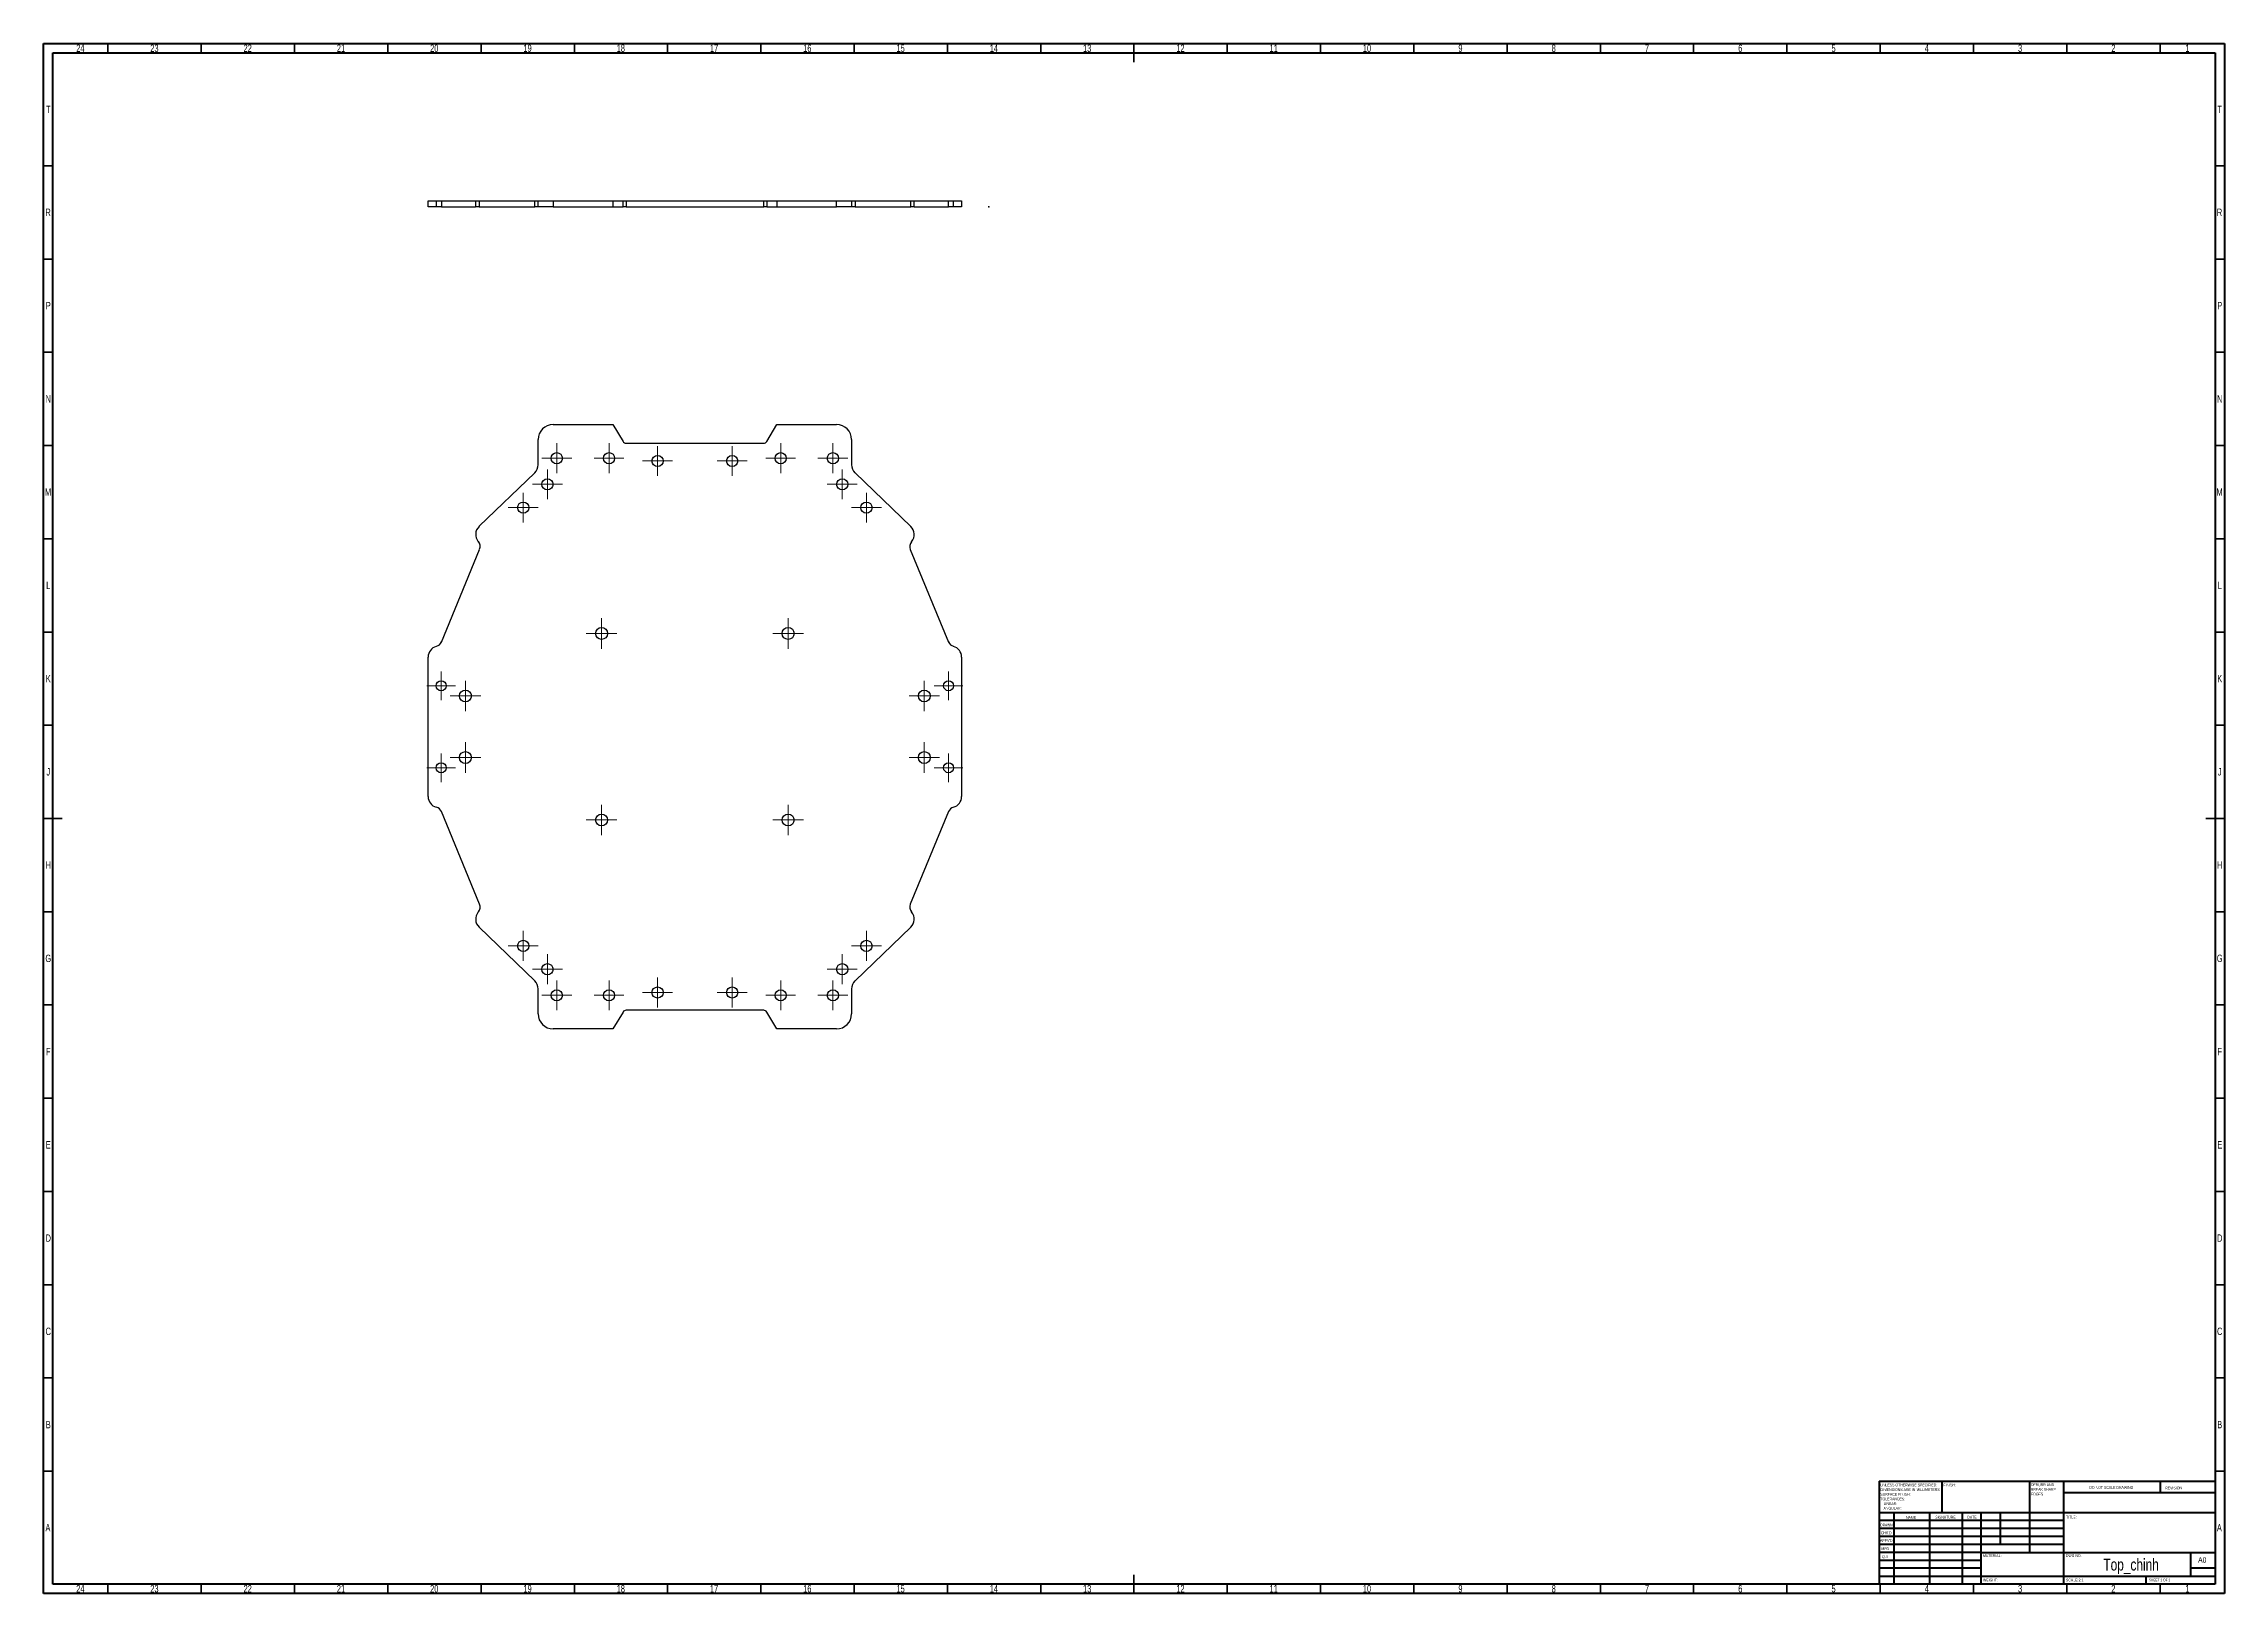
# Model space of a CAD drawing. Header units: millimetres. Extents: x 15 to 1184, y 5 to 836.
import ezdxf

# ---------------------------------------------------------------- set-up
doc = ezdxf.new("R2010")
doc.units = ezdxf.units.MM
doc.header["$PDSIZE"] = -1
doc.styles.add('SLDTEXTSTYLE0', font='TXT', dxfattribs={"width": 0.75})
doc.styles.add('SLDTEXTSTYLE1', font='TXT', dxfattribs={"width": 0.686449})
doc.styles.add('SLDTEXTSTYLE2', font='TXT', dxfattribs={"width": 0.6875})

# ---------------------------------------------------------------- blocks, each defined once
blk = doc.blocks.new('SW_CENTERMARKSYMBOL_0')
at = {"color": 0, "linetype": 'Continuous', "lineweight": 18}
for p, q in [((-5, 0), (-8.2, 0)), ((0, 0), (-5, 0)), ((0, 5), (0, 8.2)), ((0, 0), (0, 5)), ((0, 0), (0, -5)), ((0, 0), (5, 0)), ((5, 0), (8.2, 0)), ((0, -5), (0, -8.2))]:
    blk.add_line(p, q, dxfattribs=at)
blk = doc.blocks.new('SW_CENTERMARKSYMBOL_1')
at = {"color": 0, "linetype": 'Continuous', "lineweight": 18}
for p, q in [((-5, 0), (-8.2, 0)), ((0, 0), (-5, 0)), ((0, 5), (0, 8.2)), ((0, 0), (0, 5)), ((0, 0), (0, -5)), ((0, 0), (5, 0)), ((5, 0), (8.2, 0)), ((0, -5), (0, -8.2))]:
    blk.add_line(p, q, dxfattribs=at)
blk = doc.blocks.new('SW_CENTERMARKSYMBOL_2')
at = {"color": 0, "linetype": 'Continuous', "lineweight": 18}
for p, q in [((-5, 0), (-8, 0)), ((0, 0), (-5, 0)), ((0, 5), (0, 8)), ((0, 0), (0, 5)), ((0, 0), (0, -5)), ((0, 0), (5, 0)), ((5, 0), (8, 0)), ((0, -5), (0, -8))]:
    blk.add_line(p, q, dxfattribs=at)
blk = doc.blocks.new('SW_CENTERMARKSYMBOL_3')
at = {"color": 0, "linetype": 'Continuous', "lineweight": 18}
for p, q in [((-5, 0), (-8, 0)), ((0, 0), (-5, 0)), ((0, 5), (0, 8)), ((0, 0), (0, 5)), ((0, 0), (0, -5)), ((0, 0), (5, 0)), ((5, 0), (8, 0)), ((0, -5), (0, -8))]:
    blk.add_line(p, q, dxfattribs=at)
blk = doc.blocks.new('SW_CENTERMARKSYMBOL_4')
at = {"color": 0, "linetype": 'Continuous', "lineweight": 18}
for p, q in [((-5, 0), (-8.2, 0)), ((0, 0), (-5, 0)), ((0, 5), (0, 8.2)), ((0, 0), (0, 5)), ((0, 0), (0, -5)), ((0, 0), (5, 0)), ((5, 0), (8.2, 0)), ((0, -5), (0, -8.2))]:
    blk.add_line(p, q, dxfattribs=at)
blk = doc.blocks.new('SW_CENTERMARKSYMBOL_5')
at = {"color": 0, "linetype": 'Continuous', "lineweight": 18}
for p, q in [((-5, 0), (-8, 0)), ((0, 0), (-5, 0)), ((0, 5), (0, 8)), ((0, 0), (0, 5)), ((0, 0), (0, -5)), ((0, 0), (5, 0)), ((5, 0), (8, 0)), ((0, -5), (0, -8))]:
    blk.add_line(p, q, dxfattribs=at)
blk = doc.blocks.new('SW_CENTERMARKSYMBOL_6')
at = {"color": 0, "linetype": 'Continuous', "lineweight": 18}
for p, q in [((-5, 0), (-8, 0)), ((0, 0), (-5, 0)), ((0, 5), (0, 8)), ((0, 0), (0, 5)), ((0, 0), (0, -5)), ((0, 0), (5, 0)), ((5, 0), (8, 0)), ((0, -5), (0, -8))]:
    blk.add_line(p, q, dxfattribs=at)
blk = doc.blocks.new('SW_CENTERMARKSYMBOL_7')
at = {"color": 0, "linetype": 'Continuous', "lineweight": 18}
for p, q in [((-5, 0), (-7.7, 0)), ((0, 0), (-5, 0)), ((0, 5), (0, 7.7)), ((0, 0), (0, 5)), ((0, 0), (0, -5)), ((0, 0), (5, 0)), ((5, 0), (7.7, 0)), ((0, -5), (0, -7.7))]:
    blk.add_line(p, q, dxfattribs=at)
blk = doc.blocks.new('SW_CENTERMARKSYMBOL_8')
at = {"color": 0, "linetype": 'Continuous', "lineweight": 18}
for p, q in [((-5, 0), (-8, 0)), ((0, 0), (-5, 0)), ((0, 5), (0, 8)), ((0, 0), (0, 5)), ((0, 0), (0, -5)), ((0, 0), (5, 0)), ((5, 0), (8, 0)), ((0, -5), (0, -8))]:
    blk.add_line(p, q, dxfattribs=at)
blk = doc.blocks.new('SW_CENTERMARKSYMBOL_9')
at = {"color": 0, "linetype": 'Continuous', "lineweight": 18}
for p, q in [((-5, 0), (-8, 0)), ((0, 0), (-5, 0)), ((0, 5), (0, 8)), ((0, 0), (0, 5)), ((0, 0), (0, -5)), ((0, 0), (5, 0)), ((5, 0), (8, 0)), ((0, -5), (0, -8))]:
    blk.add_line(p, q, dxfattribs=at)
blk = doc.blocks.new('SW_CENTERMARKSYMBOL_10')
at = {"color": 0, "linetype": 'Continuous', "lineweight": 18}
for p, q in [((-5, 0), (-8, 0)), ((0, 0), (-5, 0)), ((0, 5), (0, 8)), ((0, 0), (0, 5)), ((0, 0), (0, -5)), ((0, 0), (5, 0)), ((5, 0), (8, 0)), ((0, -5), (0, -8))]:
    blk.add_line(p, q, dxfattribs=at)
blk = doc.blocks.new('SW_CENTERMARKSYMBOL_11')
at = {"color": 0, "linetype": 'Continuous', "lineweight": 18}
for p, q in [((-5, 0), (-8.2, 0)), ((0, 0), (-5, 0)), ((0, 5), (0, 8.2)), ((0, 0), (0, 5)), ((0, 0), (0, -5)), ((0, 0), (5, 0)), ((5, 0), (8.2, 0)), ((0, -5), (0, -8.2))]:
    blk.add_line(p, q, dxfattribs=at)
blk = doc.blocks.new('SW_CENTERMARKSYMBOL_12')
at = {"color": 0, "linetype": 'Continuous', "lineweight": 18}
for p, q in [((-5, 0), (-8, 0)), ((0, 0), (-5, 0)), ((0, 5), (0, 8)), ((0, 0), (0, 5)), ((0, 0), (0, -5)), ((0, 0), (5, 0)), ((5, 0), (8, 0)), ((0, -5), (0, -8))]:
    blk.add_line(p, q, dxfattribs=at)
blk = doc.blocks.new('SW_CENTERMARKSYMBOL_13')
at = {"color": 0, "linetype": 'Continuous', "lineweight": 18}
for p, q in [((-5, 0), (-8, 0)), ((0, 0), (-5, 0)), ((0, 5), (0, 8)), ((0, 0), (0, 5)), ((0, 0), (0, -5)), ((0, 0), (5, 0)), ((5, 0), (8, 0)), ((0, -5), (0, -8))]:
    blk.add_line(p, q, dxfattribs=at)
blk = doc.blocks.new('SW_CENTERMARKSYMBOL_14')
at = {"color": 0, "linetype": 'Continuous', "lineweight": 18}
for p, q in [((-5, 0), (-8.2, 0)), ((0, 0), (-5, 0)), ((0, 5), (0, 8.2)), ((0, 0), (0, 5)), ((0, 0), (0, -5)), ((0, 0), (5, 0)), ((5, 0), (8.2, 0)), ((0, -5), (0, -8.2))]:
    blk.add_line(p, q, dxfattribs=at)
blk = doc.blocks.new('SW_CENTERMARKSYMBOL_15')
at = {"color": 0, "linetype": 'Continuous', "lineweight": 18}
for p, q in [((-5, 0), (-7.7, 0)), ((0, 0), (-5, 0)), ((0, 5), (0, 7.7)), ((0, 0), (0, 5)), ((0, 0), (0, -5)), ((0, 0), (5, 0)), ((5, 0), (7.7, 0)), ((0, -5), (0, -7.7))]:
    blk.add_line(p, q, dxfattribs=at)
blk = doc.blocks.new('SW_CENTERMARKSYMBOL_16')
at = {"color": 0, "linetype": 'Continuous', "lineweight": 18}
for p, q in [((-5, 0), (-8, 0)), ((0, 0), (-5, 0)), ((0, 5), (0, 8)), ((0, 0), (0, 5)), ((0, 0), (0, -5)), ((0, 0), (5, 0)), ((5, 0), (8, 0)), ((0, -5), (0, -8))]:
    blk.add_line(p, q, dxfattribs=at)
blk = doc.blocks.new('SW_CENTERMARKSYMBOL_17')
at = {"color": 0, "linetype": 'Continuous', "lineweight": 18}
for p, q in [((-5, 0), (-8, 0)), ((0, 0), (-5, 0)), ((0, 5), (0, 8)), ((0, 0), (0, 5)), ((0, 0), (0, -5)), ((0, 0), (5, 0)), ((5, 0), (8, 0)), ((0, -5), (0, -8))]:
    blk.add_line(p, q, dxfattribs=at)
blk = doc.blocks.new('SW_CENTERMARKSYMBOL_18')
at = {"color": 0, "linetype": 'Continuous', "lineweight": 18}
for p, q in [((-5, 0), (-7.7, 0)), ((0, 0), (-5, 0)), ((0, 5), (0, 7.7)), ((0, 0), (0, 5)), ((0, 0), (0, -5)), ((0, 0), (5, 0)), ((5, 0), (7.7, 0)), ((0, -5), (0, -7.7))]:
    blk.add_line(p, q, dxfattribs=at)
blk = doc.blocks.new('SW_CENTERMARKSYMBOL_19')
at = {"color": 0, "linetype": 'Continuous', "lineweight": 18}
for p, q in [((-5, 0), (-8, 0)), ((0, 0), (-5, 0)), ((0, 5), (0, 8)), ((0, 0), (0, 5)), ((0, 0), (0, -5)), ((0, 0), (5, 0)), ((5, 0), (8, 0)), ((0, -5), (0, -8))]:
    blk.add_line(p, q, dxfattribs=at)
blk = doc.blocks.new('SW_CENTERMARKSYMBOL_20')
at = {"color": 0, "linetype": 'Continuous', "lineweight": 18}
for p, q in [((-5, 0), (-8.2, 0)), ((0, 0), (-5, 0)), ((0, 5), (0, 8.2)), ((0, 0), (0, 5)), ((0, 0), (0, -5)), ((0, 0), (5, 0)), ((5, 0), (8.2, 0)), ((0, -5), (0, -8.2))]:
    blk.add_line(p, q, dxfattribs=at)
blk = doc.blocks.new('SW_CENTERMARKSYMBOL_21')
at = {"color": 0, "linetype": 'Continuous', "lineweight": 18}
for p, q in [((-5, 0), (-8, 0)), ((0, 0), (-5, 0)), ((0, 5), (0, 8)), ((0, 0), (0, 5)), ((0, 0), (0, -5)), ((0, 0), (5, 0)), ((5, 0), (8, 0)), ((0, -5), (0, -8))]:
    blk.add_line(p, q, dxfattribs=at)
blk = doc.blocks.new('SW_CENTERMARKSYMBOL_22')
at = {"color": 0, "linetype": 'Continuous', "lineweight": 18}
for p, q in [((-5, 0), (-8, 0)), ((0, 0), (-5, 0)), ((0, 5), (0, 8)), ((0, 0), (0, 5)), ((0, 0), (0, -5)), ((0, 0), (5, 0)), ((5, 0), (8, 0)), ((0, -5), (0, -8))]:
    blk.add_line(p, q, dxfattribs=at)
blk = doc.blocks.new('SW_CENTERMARKSYMBOL_23')
at = {"color": 0, "linetype": 'Continuous', "lineweight": 18}
for p, q in [((-5, 0), (-7.7, 0)), ((0, 0), (-5, 0)), ((0, 5), (0, 7.7)), ((0, 0), (0, 5)), ((0, 0), (0, -5)), ((0, 0), (5, 0)), ((5, 0), (7.7, 0)), ((0, -5), (0, -7.7))]:
    blk.add_line(p, q, dxfattribs=at)
blk = doc.blocks.new('SW_CENTERMARKSYMBOL_24')
at = {"color": 0, "linetype": 'Continuous', "lineweight": 18}
for p, q in [((-5, 0), (-8, 0)), ((0, 0), (-5, 0)), ((0, 5), (0, 8)), ((0, 0), (0, 5)), ((0, 0), (0, -5)), ((0, 0), (5, 0)), ((5, 0), (8, 0)), ((0, -5), (0, -8))]:
    blk.add_line(p, q, dxfattribs=at)
blk = doc.blocks.new('SW_CENTERMARKSYMBOL_25')
at = {"color": 0, "linetype": 'Continuous', "lineweight": 18}
for p, q in [((-5, 0), (-8, 0)), ((0, 0), (-5, 0)), ((0, 5), (0, 8)), ((0, 0), (0, 5)), ((0, 0), (0, -5)), ((0, 0), (5, 0)), ((5, 0), (8, 0)), ((0, -5), (0, -8))]:
    blk.add_line(p, q, dxfattribs=at)
blk = doc.blocks.new('SW_CENTERMARKSYMBOL_26')
at = {"color": 0, "linetype": 'Continuous', "lineweight": 18}
for p, q in [((-5, 0), (-8, 0)), ((0, 0), (-5, 0)), ((0, 5), (0, 8)), ((0, 0), (0, 5)), ((0, 0), (0, -5)), ((0, 0), (5, 0)), ((5, 0), (8, 0)), ((0, -5), (0, -8))]:
    blk.add_line(p, q, dxfattribs=at)
blk = doc.blocks.new('SW_CENTERMARKSYMBOL_27')
at = {"color": 0, "linetype": 'Continuous', "lineweight": 18}
for p, q in [((-5, 0), (-8, 0)), ((0, 0), (-5, 0)), ((0, 5), (0, 8)), ((0, 0), (0, 5)), ((0, 0), (0, -5)), ((0, 0), (5, 0)), ((5, 0), (8, 0)), ((0, -5), (0, -8))]:
    blk.add_line(p, q, dxfattribs=at)
blk = doc.blocks.new('SW_CENTERMARKSYMBOL_28')
at = {"color": 0, "linetype": 'Continuous', "lineweight": 18}
for p, q in [((-5, 0), (-8, 0)), ((0, 0), (-5, 0)), ((0, 5), (0, 8)), ((0, 0), (0, 5)), ((0, 0), (0, -5)), ((0, 0), (5, 0)), ((5, 0), (8, 0)), ((0, -5), (0, -8))]:
    blk.add_line(p, q, dxfattribs=at)
blk = doc.blocks.new('SW_CENTERMARKSYMBOL_29')
at = {"color": 0, "linetype": 'Continuous', "lineweight": 18}
for p, q in [((-5, 0), (-8.2, 0)), ((0, 0), (-5, 0)), ((0, 5), (0, 8.2)), ((0, 0), (0, 5)), ((0, 0), (0, -5)), ((0, 0), (5, 0)), ((5, 0), (8.2, 0)), ((0, -5), (0, -8.2))]:
    blk.add_line(p, q, dxfattribs=at)
blk = doc.blocks.new('SW_CENTERMARKSYMBOL_30')
at = {"color": 0, "linetype": 'Continuous', "lineweight": 18}
for p, q in [((-5, 0), (-8, 0)), ((0, 0), (-5, 0)), ((0, 5), (0, 8)), ((0, 0), (0, 5)), ((0, 0), (0, -5)), ((0, 0), (5, 0)), ((5, 0), (8, 0)), ((0, -5), (0, -8))]:
    blk.add_line(p, q, dxfattribs=at)
blk = doc.blocks.new('SW_CENTERMARKSYMBOL_31')
at = {"color": 0, "linetype": 'Continuous', "lineweight": 18}
for p, q in [((-5, 0), (-8.2, 0)), ((0, 0), (-5, 0)), ((0, 5), (0, 8.2)), ((0, 0), (0, 5)), ((0, 0), (0, -5)), ((0, 0), (5, 0)), ((5, 0), (8.2, 0)), ((0, -5), (0, -8.2))]:
    blk.add_line(p, q, dxfattribs=at)

msp = doc.modelspace()

# ---------------------------------------------------------------- linework, layer by layer
at = {"color": 7, "linetype": 'Continuous', "lineweight": 70}
for p, q in [((15, 5), (15, 836)), ((15, 836), (1184, 836)), ((20, 10), (20, 831)), ((20, 831), (1179, 831)), ((1179, 831), (1179, 10)), ((1184, 836), (1184, 5)), ((1184, 5), (15, 5)), ((1179, 10), (20, 10))]:
    msp.add_line(p, q, dxfattribs=at)
at = {"color": 7, "linetype": 'Continuous', "lineweight": 35}
for p, q in [((49.5, 831), (49.5, 836)), ((99.5, 831), (99.5, 836)), ((149.5, 831), (149.5, 836)), ((199.5, 831), (199.5, 836)), ((249.5, 831), (249.5, 836)), ((299.5, 831), (299.5, 836)), ((349.5, 831), (349.5, 836)), ((399.5, 831), (399.5, 836)), ((449.5, 831), (449.5, 836)), ((499.5, 831), (499.5, 836)), ((549.5, 831), (549.5, 836)), ((599.5, 836), (599.5, 826)), ((599.5, 831), (599.5, 836)), ((649.5, 831), (649.5, 836)), ((699.5, 831), (699.5, 836)), ((749.5, 831), (749.5, 836)), ((799.5, 831), (799.5, 836)), ((849.5, 831), (849.5, 836)), ((899.5, 831), (899.5, 836)), ((949.5, 831), (949.5, 836)), ((999.5, 831), (999.5, 836)), ((1049.5, 831), (1049.5, 836)), ((1099.5, 831), (1099.5, 836)), ((1149.5, 831), (1149.5, 836)), ((20, 770.5), (15, 770.5)), ((1179, 770.5), (1184, 770.5)), ((20, 720.5), (15, 720.5)), ((1179, 720.5), (1184, 720.5)), ((20, 670.5), (15, 670.5)), ((1179, 670.5), (1184, 670.5)), ((20, 620.5), (15, 620.5)), ((1179, 620.5), (1184, 620.5)), ((20, 570.5), (15, 570.5)), ((1179, 570.5), (1184, 570.5)), ((20, 520.5), (15, 520.5)), ((1179, 520.5), (1184, 520.5)), ((20, 470.5), (15, 470.5)), ((1179, 470.5), (1184, 470.5)), ((15, 420.5), (25, 420.5)), ((20, 420.5), (15, 420.5)), ((1184, 420.5), (1174, 420.5)), ((1179, 420.5), (1184, 420.5)), ((20, 370.5), (15, 370.5)), ((1179, 370.5), (1184, 370.5)), ((20, 320.5), (15, 320.5)), ((1179, 320.5), (1184, 320.5)), ((20, 270.5), (15, 270.5)), ((1179, 270.5), (1184, 270.5)), ((20, 220.5), (15, 220.5)), ((1179, 220.5), (1184, 220.5)), ((20, 170.5), (15, 170.5)), ((1179, 170.5), (1184, 170.5)), ((20, 120.5), (15, 120.5)), ((1179, 120.5), (1184, 120.5)), ((20, 70.5), (15, 70.5)), ((1179, 70.5), (1184, 70.5)), ((599.5, 5), (599.5, 15)), ((49.5, 10), (49.5, 5)), ((99.5, 10), (99.5, 5)), ((149.5, 10), (149.5, 5)), ((199.5, 10), (199.5, 5)), ((249.5, 10), (249.5, 5)), ((299.5, 10), (299.5, 5)), ((349.5, 10), (349.5, 5)), ((399.5, 10), (399.5, 5)), ((449.5, 10), (449.5, 5)), ((499.5, 10), (499.5, 5)), ((549.5, 10), (549.5, 5)), ((599.5, 10), (599.5, 5)), ((649.5, 10), (649.5, 5)), ((699.5, 10), (699.5, 5)), ((749.5, 10), (749.5, 5)), ((799.5, 10), (799.5, 5)), ((849.5, 10), (849.5, 5)), ((899.5, 10), (899.5, 5)), ((949.5, 10), (949.5, 5)), ((999.5, 10), (999.5, 5)), ((1049.5, 10), (1049.5, 5)), ((1099.5, 10), (1099.5, 5)), ((1149.5, 10), (1149.5, 5))]:
    msp.add_line(p, q, dxfattribs=at)
at = {"color": 7, "linetype": 'Continuous', "lineweight": 25}
for p, q in [((221.1, 748.5), (221.1, 751.7)), ((221.1, 751.7), (225.5, 751.7)), ((225.5, 748.5), (221.1, 748.5)), ((225.5, 751.7), (225.5, 748.5)), ((225.5, 751.7), (228.2, 751.7)), ((228.2, 748.5), (225.5, 748.5)), ((228.2, 751.7), (228.2, 748.5)), ((228.2, 751.7), (246.6, 751.7)), ((228.2, 748.5), (246.6, 748.5)), ((246.6, 751.7), (246.6, 748.5)), ((246.6, 751.7), (248.4, 751.7)), ((248.4, 748.5), (246.6, 748.5)), ((248.4, 751.7), (248.4, 748.5)), ((248.4, 751.7), (278.3, 751.7)), ((248.4, 748.5), (278.3, 748.5)), ((278.3, 748.5), (278.3, 751.7)), ((278.3, 751.7), (280.1, 751.7)), ((280.1, 748.5), (278.3, 748.5)), ((280.1, 748.5), (280.1, 751.7)), ((280.1, 751.7), (288.1, 751.7)), ((288.1, 748.5), (280.1, 748.5)), ((288.1, 751.7), (288.1, 748.5)), ((288.1, 751.7), (320.1, 751.7)), ((288.1, 748.5), (320.1, 748.5)), ((320.1, 751.7), (320.1, 748.5)), ((320.1, 751.7), (325.6, 751.7)), ((320.1, 748.5), (325.6, 748.5)), ((325.6, 748.5), (325.6, 751.7)), ((325.6, 751.7), (327.3, 751.7)), ((327.3, 748.5), (325.6, 748.5)), ((327.3, 751.7), (327.3, 748.5)), ((327.3, 751.7), (401, 751.7)), ((327.3, 748.5), (401, 748.5)), ((401, 748.5), (401, 751.7)), ((401, 751.7), (402.7, 751.7)), ((402.7, 748.5), (401, 748.5)), ((402.7, 751.7), (402.7, 748.5)), ((402.7, 751.7), (408.1, 751.7)), ((402.7, 748.5), (408.1, 748.5)), ((408.1, 751.7), (408.1, 748.5)), ((408.1, 751.7), (440.1, 751.7)), ((408.1, 748.5), (440.1, 748.5)), ((440.1, 748.5), (440.1, 751.7)), ((440.1, 751.7), (448.1, 751.7)), ((448.1, 748.5), (440.1, 748.5)), ((448.1, 751.7), (448.1, 748.5)), ((448.1, 751.7), (450, 751.7)), ((450, 748.5), (448.1, 748.5)), ((450, 751.7), (450, 748.5)), ((450, 751.7), (479.9, 751.7)), ((450, 748.5), (479.9, 748.5)), ((479.9, 748.5), (479.9, 751.7)), ((479.9, 751.7), (481.7, 751.7)), ((481.7, 748.5), (479.9, 748.5)), ((481.7, 748.5), (481.7, 751.7)), ((481.7, 751.7), (500.1, 751.7)), ((481.7, 748.5), (500.1, 748.5)), ((500.1, 748.5), (500.1, 751.7)), ((500.1, 751.7), (502.7, 751.7)), ((502.7, 748.5), (500.1, 748.5)), ((502.7, 748.5), (502.7, 751.7)), ((502.7, 751.7), (507.1, 751.7)), ((507.1, 748.5), (502.7, 748.5)), ((507.1, 751.7), (507.1, 748.5)), ((288.1, 631.7), (320.1, 631.7)), ((320.1, 631.7), (325.6, 622.6)), ((402.7, 622.6), (408.1, 631.7)), ((408.1, 631.7), (440.1, 631.7)), ((280.1, 610.2), (280.1, 623.7)), ((327.3, 621.7), (401, 621.7)), ((448.1, 623.7), (448.1, 610.2)), ((248.4, 577.2), (278.3, 605.9)), ((450, 605.9), (479.9, 577.1)), ((228.2, 515.1), (248.7, 564.8)), ((479.6, 564.8), (500.1, 515.1)), ((221.1, 432.3), (221.1, 507)), ((507.1, 507), (507.1, 432.3)), ((248.7, 374.5), (228.2, 424.2)), ((500.1, 424.2), (479.6, 374.5)), ((278.3, 333.4), (248.4, 362.2)), ((479.9, 362.2), (450, 333.4)), ((280.1, 315.7), (280.1, 329.1)), ((448.1, 329.1), (448.1, 315.7)), ((325.6, 316.7), (320.1, 307.7)), ((401, 317.7), (327.3, 317.7)), ((408.1, 307.7), (402.7, 316.7)), ((320.1, 307.7), (288.1, 307.7)), ((440.1, 307.7), (408.1, 307.7))]:
    msp.add_line(p, q, dxfattribs=at)
at = {"color": 7, "linetype": 'Continuous'}
for q in [(521.7, 748.8), (521.8, 748.5)]:
    msp.add_line((521.7, 748.5), q, dxfattribs=at)
at = {"color": 7, "linetype": 'Continuous', "lineweight": 50}
for p, q in [((999, 65.2), (1179, 65.2)), ((999, 65.2), (999, 10)), ((1032.8, 48.2), (1032.8, 65.2)), ((1079.6, 65.2), (1079.6, 27)), ((1097.8, 65.2), (1097.8, 10)), ((1179, 58.9), (1097.8, 58.9)), ((1149.8, 58.9), (1149.8, 65.2)), ((1179, 48.2), (999, 48.2)), ((1006.8, 48.2), (1006.8, 10)), ((1026, 48.2), (1026, 10)), ((1043.4, 48.2), (1043.4, 10)), ((1053.6, 10), (1053.6, 48.2)), ((1064, 31.2), (1064, 48.2)), ((1097.8, 44), (999, 44)), ((1097.8, 39.8), (999, 39.8)), ((1097.8, 35.5), (999, 35.5)), ((1097.8, 31.2), (999, 31.2)), ((1053.6, 27), (999, 27)), ((1053.6, 27), (1179, 27)), ((1166, 14.2), (1166, 27)), ((1053.6, 22.7), (999, 22.7)), ((1053.6, 18.5), (999, 18.5)), ((999, 14.2), (1179, 14.2)), ((1142, 10), (1142, 14.2)), ((1179, 18.5), (1166, 18.5))]:
    msp.add_line(p, q, dxfattribs=at)
at = {"color": 7, "linetype": 'Continuous', "lineweight": 25}
for centre, radius in [((290.1, 613.7), 3), ((318.1, 613.7), 3), ((344.1, 612.2), 3), ((384.1, 612.2), 3), ((410.1, 613.7), 3), ((438.1, 613.7), 3), ((285.1, 599.7), 3), ((443.1, 599.7), 3), ((272.1, 587.2), 3), ((456.1, 587.2), 3), ((314.1, 519.7), 3.2), ((414.1, 519.7), 3.2), ((228.1, 491.7), 2.7), ((500.1, 491.7), 2.7), ((241.1, 486.2), 3.2), ((487.1, 486.2), 3.2), ((241.1, 453.2), 3.2), ((487.1, 453.2), 3.2), ((228.1, 447.7), 2.7), ((500.1, 447.7), 2.7), ((314.1, 419.7), 3.2), ((414.1, 419.7), 3.2), ((272.1, 352.2), 3), ((456.1, 352.2), 3), ((285.1, 339.7), 3), ((443.1, 339.7), 3), ((290.1, 325.7), 3), ((318.1, 325.7), 3), ((344.1, 327.2), 3), ((384.1, 327.2), 3), ((410.1, 325.7), 3), ((438.1, 325.7), 3)]:
    msp.add_circle(centre, radius, dxfattribs=at)
for centre, radius, start, end in [((288.1, 623.7), 8, 90, 180), ((440.1, 623.7), 8, 0, 90), ((327.3, 623.7), 2, 210.9638, 270), ((401, 623.7), 2, 270, 329.0362), ((274.1, 610.2), 6, 313.88, 0), ((454.1, 610.2), 6, 180, 226.12), ((252.6, 572.8), 6, 133.88, 220.3225), ((475.7, 572.8), 6, 319.6289, 46.12), ((245, 566.4), 4, 337.5902, 40.3225), ((483.3, 566.3), 4, 139.6289, 202.4098), ((224.5, 516.7), 4, 285.5291, 337.5902), ((503.8, 516.7), 4, 202.4098, 254.4709), ((227.1, 507), 6, 105.5291, 180), ((501.1, 507), 6, 0, 74.4709), ((227.1, 432.3), 6, 180, 254.4709), ((224.5, 422.7), 4, 22.4098, 74.4709), ((503.8, 422.7), 4, 105.5291, 157.5902), ((501.1, 432.3), 6, 285.5291, 0), ((245, 373), 4, 319.6775, 22.4098), ((483.3, 373), 4, 157.5902, 220.3225), ((252.6, 366.5), 6, 139.6775, 226.12), ((475.7, 366.5), 6, 313.88, 40.3225), ((274.1, 329.1), 6, 0, 46.12), ((454.1, 329.1), 6, 133.88, 180), ((288.1, 315.7), 8, 180, 270), ((327.3, 315.7), 2, 90, 149.0362), ((401, 315.7), 2, 30.9638, 90), ((440.1, 315.7), 8, 270, 0)]:
    msp.add_arc(centre, radius, start, end, dxfattribs=at)
at = {"color": 7, "linetype": 'Continuous'}
msp.add_point((521.7, 748.5), dxfattribs=at)

# ---------------------------------------------------------------- block references
at = {"color": 7, "linetype": 'Continuous', "lineweight": 0}
for name, p in [('SW_CENTERMARKSYMBOL_12', (290.1, 613.7)), ('SW_CENTERMARKSYMBOL_16', (318.1, 613.7)), ('SW_CENTERMARKSYMBOL_13', (344.1, 612.2)), ('SW_CENTERMARKSYMBOL_22', (384.1, 612.2)), ('SW_CENTERMARKSYMBOL_21', (410.1, 613.7)), ('SW_CENTERMARKSYMBOL_5', (438.1, 613.7)), ('SW_CENTERMARKSYMBOL_17', (285.1, 599.7)), ('SW_CENTERMARKSYMBOL_6', (443.1, 599.7)), ('SW_CENTERMARKSYMBOL_27', (272.1, 587.2)), ('SW_CENTERMARKSYMBOL_28', (456.1, 587.2)), ('SW_CENTERMARKSYMBOL_29', (314.1, 519.7)), ('SW_CENTERMARKSYMBOL_4', (414.1, 519.7)), ('SW_CENTERMARKSYMBOL_15', (228.1, 491.7)), ('SW_CENTERMARKSYMBOL_14', (241.1, 486.2)), ('SW_CENTERMARKSYMBOL_20', (487.1, 486.2)), ('SW_CENTERMARKSYMBOL_7', (500.1, 491.7)), ('SW_CENTERMARKSYMBOL_11', (241.1, 453.2)), ('SW_CENTERMARKSYMBOL_0', (487.1, 453.2)), ('SW_CENTERMARKSYMBOL_18', (228.1, 447.7)), ('SW_CENTERMARKSYMBOL_23', (500.1, 447.7)), ('SW_CENTERMARKSYMBOL_31', (314.1, 419.7)), ('SW_CENTERMARKSYMBOL_1', (414.1, 419.7)), ('SW_CENTERMARKSYMBOL_30', (272.1, 352.2)), ('SW_CENTERMARKSYMBOL_26', (456.1, 352.2)), ('SW_CENTERMARKSYMBOL_10', (285.1, 339.7)), ('SW_CENTERMARKSYMBOL_3', (443.1, 339.7)), ('SW_CENTERMARKSYMBOL_9', (290.1, 325.7)), ('SW_CENTERMARKSYMBOL_19', (318.1, 325.7)), ('SW_CENTERMARKSYMBOL_8', (344.1, 327.2)), ('SW_CENTERMARKSYMBOL_24', (384.1, 327.2)), ('SW_CENTERMARKSYMBOL_2', (410.1, 325.7)), ('SW_CENTERMARKSYMBOL_25', (438.1, 325.7))]:
    msp.add_blockref(name, p, dxfattribs=at)

# ---------------------------------------------------------------- texts
for s, insert, char_height, attachment_point, style in [('24', (34.7, 835.5), 3.97, 2, 'SLDTEXTSTYLE0'), ('23', (74.4, 835.5), 3.97, 2, 'SLDTEXTSTYLE0'), ('22', (124.4, 835.5), 3.97, 2, 'SLDTEXTSTYLE0'), ('21', (174.4, 835.5), 3.97, 2, 'SLDTEXTSTYLE0'), ('20', (224.4, 835.5), 3.97, 2, 'SLDTEXTSTYLE0'), ('19', (274.4, 835.5), 3.97, 2, 'SLDTEXTSTYLE0'), ('18', (324.4, 835.5), 3.97, 2, 'SLDTEXTSTYLE0'), ('17', (374.4, 835.5), 3.97, 2, 'SLDTEXTSTYLE0'), ('16', (424.4, 835.5), 3.97, 2, 'SLDTEXTSTYLE0'), ('15', (474.4, 835.5), 3.97, 2, 'SLDTEXTSTYLE0'), ('14', (524.4, 835.5), 3.97, 2, 'SLDTEXTSTYLE0'), ('13', (574.4, 835.5), 3.97, 2, 'SLDTEXTSTYLE0'), ('12', (624.4, 835.5), 3.97, 2, 'SLDTEXTSTYLE0'), ('11', (674.4, 835.5), 3.97, 2, 'SLDTEXTSTYLE0'), ('10', (724.4, 835.5), 3.97, 2, 'SLDTEXTSTYLE0'), ('9', (774.5, 835.5), 3.97, 2, 'SLDTEXTSTYLE0'), ('8', (824.5, 835.5), 3.97, 2, 'SLDTEXTSTYLE0'), ('7', (874.5, 835.5), 3.97, 2, 'SLDTEXTSTYLE0'), ('6', (924.5, 835.5), 3.97, 2, 'SLDTEXTSTYLE0'), ('5', (974.5, 835.5), 3.97, 2, 'SLDTEXTSTYLE0'), ('4', (1024.5, 835.5), 3.97, 2, 'SLDTEXTSTYLE0'), ('3', (1074.5, 835.5), 3.97, 2, 'SLDTEXTSTYLE0'), ('2', (1124.5, 835.5), 3.97, 2, 'SLDTEXTSTYLE0'), ('1', (1164.2, 835.5), 3.97, 2, 'SLDTEXTSTYLE0'), ('T', (17.5, 802.7), 3.97, 2, 'SLDTEXTSTYLE0'), ('T', (1181.5, 802.7), 3.97, 2, 'SLDTEXTSTYLE0'), ('R', (17.4, 747.5), 3.97, 2, 'SLDTEXTSTYLE0'), ('R', (1181.4, 747.5), 3.97, 2, 'SLDTEXTSTYLE0'), ('P', (17.5, 697.5), 3.97, 2, 'SLDTEXTSTYLE0'), ('P', (1181.5, 697.5), 3.97, 2, 'SLDTEXTSTYLE0'), ('N', (17.5, 647.5), 3.97, 2, 'SLDTEXTSTYLE0'), ('N', (1181.5, 647.5), 3.97, 2, 'SLDTEXTSTYLE0'), ('M', (17.4, 597.5), 3.97, 2, 'SLDTEXTSTYLE0'), ('M', (1181.4, 597.5), 3.97, 2, 'SLDTEXTSTYLE0'), ('L', (17.5, 547.5), 3.97, 2, 'SLDTEXTSTYLE0'), ('L', (1181.5, 547.5), 3.97, 2, 'SLDTEXTSTYLE0'), ('K', (17.5, 497.5), 3.97, 2, 'SLDTEXTSTYLE0'), ('K', (1181.5, 497.5), 3.97, 2, 'SLDTEXTSTYLE0'), ('J', (17.5, 447.5), 3.97, 2, 'SLDTEXTSTYLE0'), ('J', (1181.5, 447.5), 3.97, 2, 'SLDTEXTSTYLE0'), ('H', (17.5, 397.5), 3.97, 2, 'SLDTEXTSTYLE0'), ('H', (1181.5, 397.5), 3.97, 2, 'SLDTEXTSTYLE0'), ('G', (17.5, 347.5), 3.97, 2, 'SLDTEXTSTYLE0'), ('G', (1181.5, 347.5), 3.97, 2, 'SLDTEXTSTYLE0'), ('F', (17.5, 297.5), 3.97, 2, 'SLDTEXTSTYLE0'), ('F', (1181.5, 297.5), 3.97, 2, 'SLDTEXTSTYLE0'), ('E', (17.5, 247.5), 3.97, 2, 'SLDTEXTSTYLE0'), ('E', (1181.5, 247.5), 3.97, 2, 'SLDTEXTSTYLE0'), ('D', (17.5, 197.5), 3.97, 2, 'SLDTEXTSTYLE0'), ('D', (1181.5, 197.5), 3.97, 2, 'SLDTEXTSTYLE0'), ('C', (17.5, 147.5), 3.97, 2, 'SLDTEXTSTYLE0'), ('C', (1181.5, 147.5), 3.97, 2, 'SLDTEXTSTYLE0'), ('B', (17.5, 97.5), 3.97, 2, 'SLDTEXTSTYLE0'), ('B', (1181.5, 97.5), 3.97, 2, 'SLDTEXTSTYLE0'), ('UNLESS OTHERWISE SPECIFIED:', (999.6, 63.9), 1.5, 1, 'SLDTEXTSTYLE0'), ('DIMENSIONS ARE IN MILLIMETERS', (999.6, 61.4), 1.5, 1, 'SLDTEXTSTYLE0'), ('SURFACE FINISH:', (999.6, 58.9), 1.5, 1, 'SLDTEXTSTYLE0'), ('FINISH:', (1033.4, 63.9), 1.5, 1, 'SLDTEXTSTYLE0'), ('DEBURR AND', (1080.3, 64), 1.5, 1, 'SLDTEXTSTYLE0'), ('BREAK SHARP', (1080.3, 61.5), 1.5, 1, 'SLDTEXTSTYLE0'), ('EDGES', (1080.3, 59), 1.5, 1, 'SLDTEXTSTYLE0'), ('DO NOT SCALE DRAWING', (1111.6, 62.5), 1.5, 1, 'SLDTEXTSTYLE0'), ('REVISION', (1152.3, 62.3), 1.5, 1, 'SLDTEXTSTYLE0'), ('TOLERANCES:', (999.6, 56.4), 1.5, 1, 'SLDTEXTSTYLE0'), ('ANGULAR:', (1001.3, 51.4), 1.5, 1, 'SLDTEXTSTYLE0'), ('LINEAR:', (1001.3, 53.9), 1.5, 1, 'SLDTEXTSTYLE0'), ('A', (17.3, 42.2), 3.97, 2, 'SLDTEXTSTYLE0'), ('DRAWN', (999.6, 42.4), 1.5, 1, 'SLDTEXTSTYLE1'), ("CHK'D", (999.9, 38.2), 1.5, 1, 'SLDTEXTSTYLE0'), ('NAME', (1013.3, 46.5), 1.5, 1, 'SLDTEXTSTYLE0'), ('SIGNATURE', (1029, 46.6), 1.5, 1, 'SLDTEXTSTYLE0'), ('DATE', (1046.2, 46.6), 1.5, 1, 'SLDTEXTSTYLE0'), ('TITLE:', (1099.1, 46.6), 1.5, 1, 'SLDTEXTSTYLE0'), ('A', (1181.3, 42.2), 3.97, 2, 'SLDTEXTSTYLE0'), ("APPV'D", (999.4, 34.1), 1.5, 1, 'SLDTEXTSTYLE0'), ('MFG', (1000.1, 29.7), 1.5, 1, 'SLDTEXTSTYLE0'), ('Q.A', (1000.5, 25.5), 1.5, 1, 'SLDTEXTSTYLE0'), ('MATERIAL:', (1054.6, 26), 1.5, 1, 'SLDTEXTSTYLE0'), ('DWG NO.', (1099, 26), 1.5, 1, 'SLDTEXTSTYLE0'), ('Top_chinh', (1134, 23.6), 6.35, 2, 'SLDTEXTSTYLE0'), ('A0', (1169.9, 24.4), 2.91, 1, 'SLDTEXTSTYLE0'), ('WEIGHT:', (1054.6, 12.9), 1.5, 1, 'SLDTEXTSTYLE0'), ('SCALE:2:1', (1099.1, 12.9), 1.5, 1, 'SLDTEXTSTYLE0'), ('SHEET 1 OF 1', (1143.5, 12.9), 1.5, 1, 'SLDTEXTSTYLE2'), ('24', (34.7, 9.5), 3.97, 2, 'SLDTEXTSTYLE0'), ('23', (74.4, 9.5), 3.97, 2, 'SLDTEXTSTYLE0'), ('22', (124.4, 9.5), 3.97, 2, 'SLDTEXTSTYLE0'), ('21', (174.4, 9.5), 3.97, 2, 'SLDTEXTSTYLE0'), ('20', (224.4, 9.5), 3.97, 2, 'SLDTEXTSTYLE0'), ('19', (274.4, 9.5), 3.97, 2, 'SLDTEXTSTYLE0'), ('18', (324.4, 9.5), 3.97, 2, 'SLDTEXTSTYLE0'), ('17', (374.4, 9.5), 3.97, 2, 'SLDTEXTSTYLE0'), ('16', (424.4, 9.5), 3.97, 2, 'SLDTEXTSTYLE0'), ('15', (474.4, 9.5), 3.97, 2, 'SLDTEXTSTYLE0'), ('14', (524.4, 9.5), 3.97, 2, 'SLDTEXTSTYLE0'), ('13', (574.4, 9.5), 3.97, 2, 'SLDTEXTSTYLE0'), ('12', (624.4, 9.5), 3.97, 2, 'SLDTEXTSTYLE0'), ('11', (674.4, 9.5), 3.97, 2, 'SLDTEXTSTYLE0'), ('10', (724.4, 9.5), 3.97, 2, 'SLDTEXTSTYLE0'), ('9', (774.5, 9.5), 3.97, 2, 'SLDTEXTSTYLE0'), ('8', (824.5, 9.5), 3.97, 2, 'SLDTEXTSTYLE0'), ('7', (874.5, 9.5), 3.97, 2, 'SLDTEXTSTYLE0'), ('6', (924.5, 9.5), 3.97, 2, 'SLDTEXTSTYLE0'), ('5', (974.5, 9.5), 3.97, 2, 'SLDTEXTSTYLE0'), ('4', (1024.5, 9.5), 3.97, 2, 'SLDTEXTSTYLE0'), ('3', (1074.5, 9.5), 3.97, 2, 'SLDTEXTSTYLE0'), ('2', (1124.5, 9.5), 3.97, 2, 'SLDTEXTSTYLE0'), ('1', (1164.2, 9.5), 3.97, 2, 'SLDTEXTSTYLE0')]:
    msp.add_mtext(s, dxfattribs=dict(at, insert=insert, char_height=char_height, attachment_point=attachment_point, style=style))

doc.saveas('drawing.dxf')
